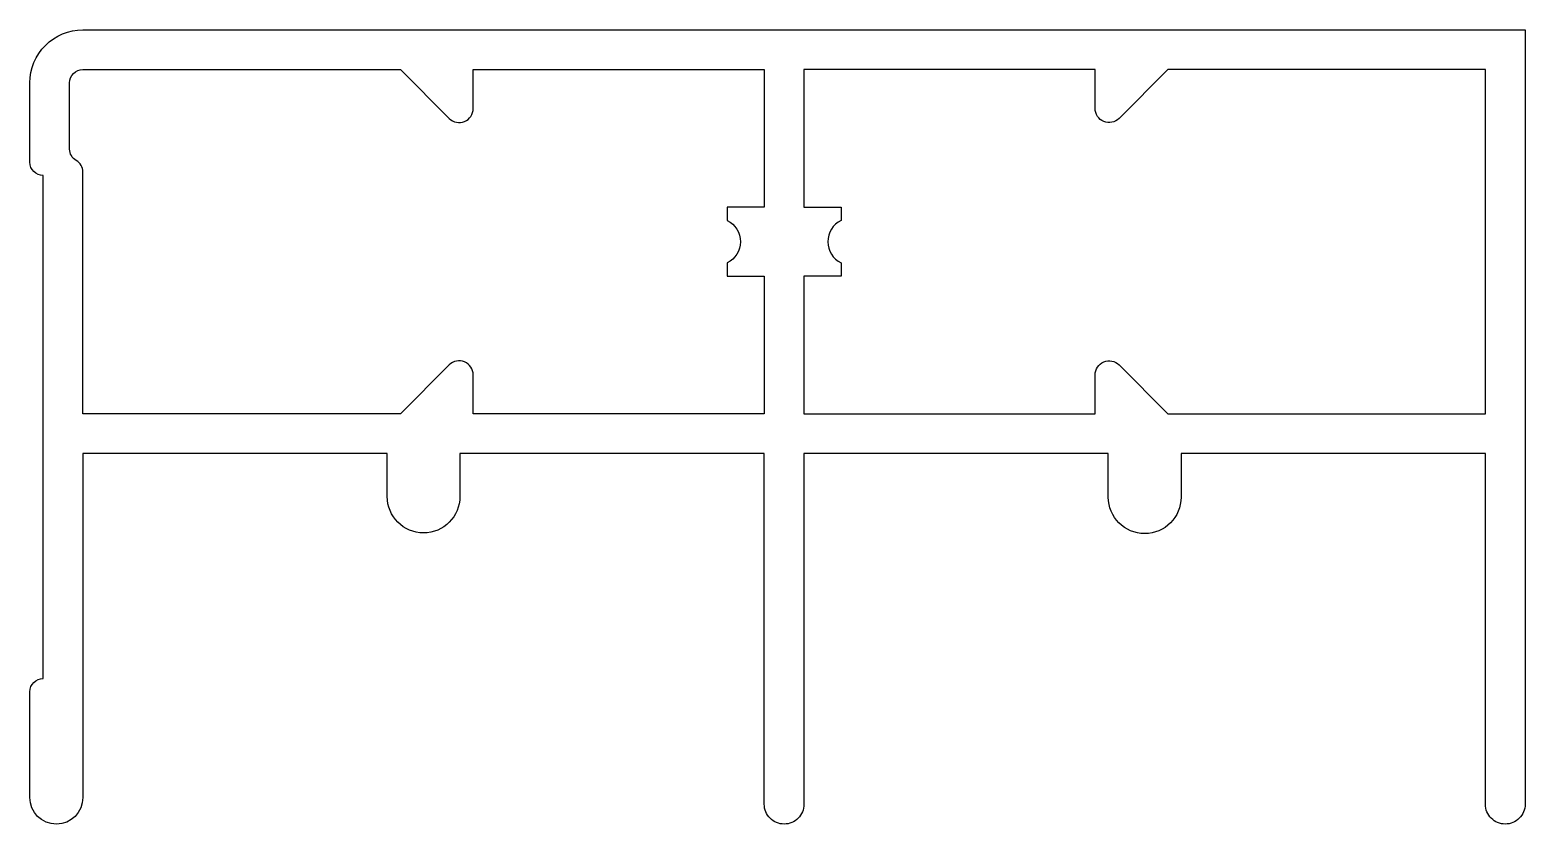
# Model space of a CAD drawing. Extents: x 674.9 to 731.4, y 473.7 to 503.7.
import ezdxf

# ---------------------------------------------------------------- set-up
doc = ezdxf.new("R2010")
doc.units = 0
doc.layers.add('PARÇA', color=5, linetype='CONTINUOUS')

msp = doc.modelspace()

# ---------------------------------------------------------------- linework, layer by layer
at = {"layer": 'PARÇA', "color": 0, "linetype": 'CONTINUOUS'}
for points in [[(718.388, 487.719), (718.388, 486.069, -1), (715.638, 486.069), (715.638, 487.719), (704.138, 487.719), (704.138, 474.469, -0.414214), (703.388, 473.719, -0.414214), (702.638, 474.469), (702.638, 487.719), (691.138, 487.719), (691.138, 486.094, -1), (688.388, 486.094), (688.388, 487.719), (676.888, 487.719), (676.888, 474.719, -1), (674.888, 474.719), (674.888, 478.719, -0.414214), (675.388, 479.219), (675.388, 498.219, -0.414214), (674.888, 498.719), (674.888, 501.719, -0.414214), (676.888, 503.719), (731.388, 503.719), (731.388, 474.469, -0.414214), (730.638, 473.719), (730.638, 473.719, -0.414214), (729.888, 474.469), (729.888, 487.719)], [(676.388, 499.219), (676.388, 501.719, -0.414214), (676.888, 502.219), (688.888, 502.219), (690.733, 500.374, 0.668179), (691.638, 500.749), (691.638, 502.219), (702.638, 502.219), (702.638, 497.019), (701.238, 497.019), (701.238, 496.519, -0.625), (701.238, 494.919), (701.238, 494.419), (702.638, 494.419), (702.638, 489.219), (691.638, 489.219), (691.638, 490.69, 0.668179), (690.733, 491.064), (688.888, 489.219), (676.888, 489.219), (676.888, 498.353, 0.267949), (676.638, 498.786, -0.267949)], [(705.538, 494.919), (705.538, 494.419), (704.138, 494.419), (704.138, 489.219), (715.138, 489.219), (715.138, 490.69, -0.668179), (716.043, 491.064), (717.888, 489.219), (729.888, 489.219), (729.888, 502.219), (717.888, 502.219), (716.043, 500.374, -0.668179), (715.138, 500.749), (715.138, 502.219), (704.138, 502.219), (704.138, 497.019), (705.538, 497.019), (705.538, 496.519, 0.625)]]:
    msp.add_lwpolyline(points, format="xyb", close=True, dxfattribs=at)

doc.saveas('drawing.dxf')
